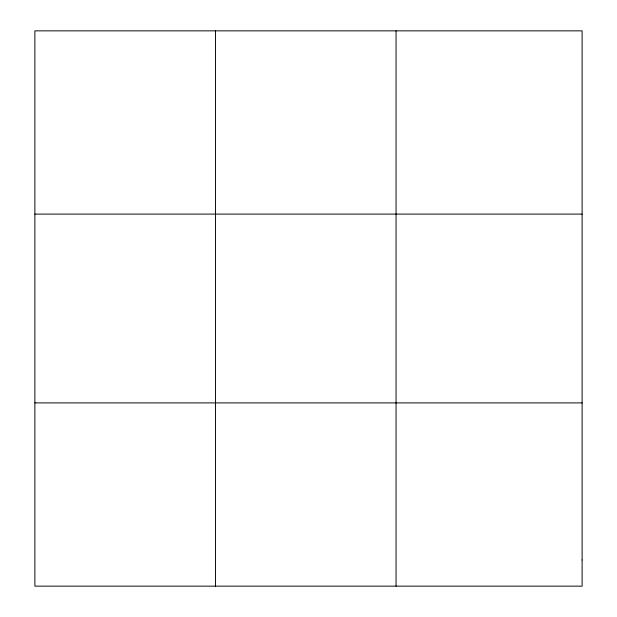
<?xml version="1.0" encoding="UTF-8"?>
<svg xmlns="http://www.w3.org/2000/svg" width="617" height="617" viewBox="0 0 617 617"><rect width="100%" height="100%" fill="white"/><g stroke="black" fill="none" stroke-linecap="round" stroke-linejoin="round"><path stroke-width="0.93" d="M215.472 30.85L215.472 586.15M396.06 30.85L396.06 586.15M34.884 214.099L582.116 214.099M34.884 402.901L582.116 402.901M582.116 559.974L582.116 586.15L34.884 586.15L34.884 30.85L582.116 30.85L582.116 559.974"/></g></svg>
